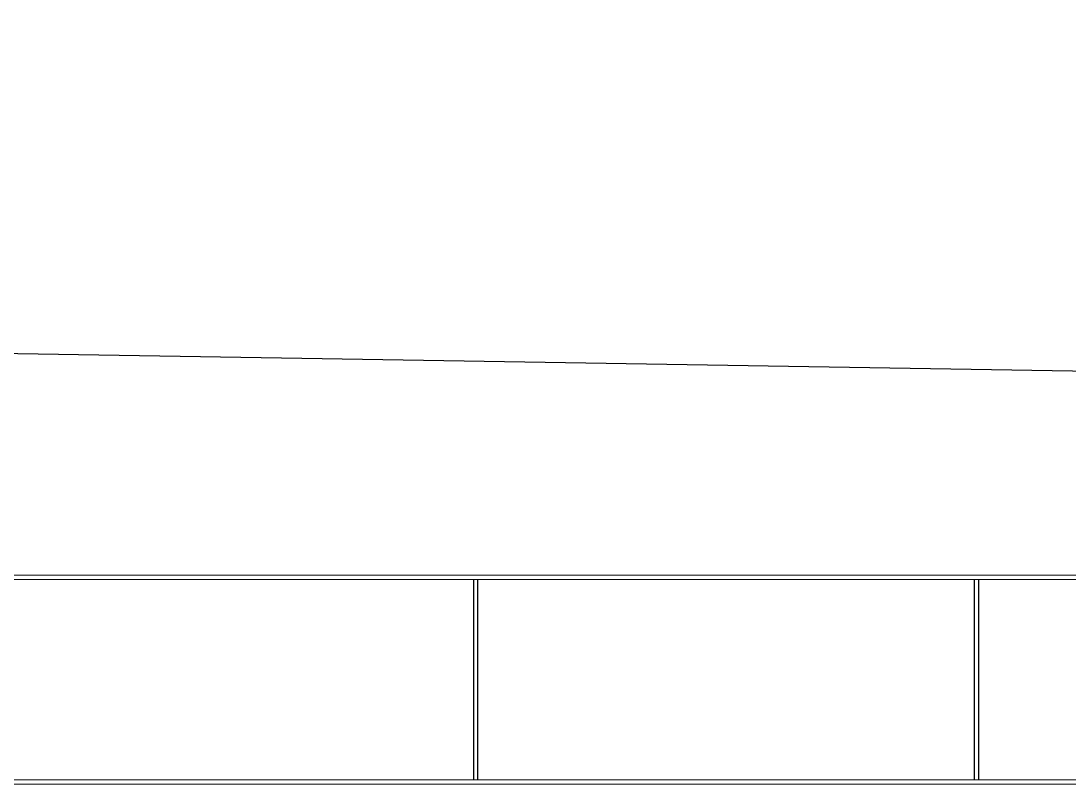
# Model space of a CAD drawing. Extents: x 1767995 to 4174245, y 542814 to 862564.
# Drawn here: x 2115527 to 2117535, y 660414 to 661876 of the extents above; entities that cross this region are included whole.
import ezdxf

# ---------------------------------------------------------------- set-up
doc = ezdxf.new("R2010")
doc.units = 0
doc.header["$LTSCALE"] = 3500
doc.linetypes.add('DASHED', pattern=[0.75, 0.5, -0.25])
doc.layers.add('4虚线层', color=6, linetype='DASHED')
doc.layers.add('纵_地面线', color=30, linetype='Continuous')
doc.layers.add('6标注线', color=7, linetype='Continuous', lineweight=13)

# ---------------------------------------------------------------- blocks, each defined once
blk = doc.blocks.new('AAA')
for p, q in [((12820.8, -24787.8), (3450.8, -24787.8)), ((4100.8, -24779.8), (12170.8, -24779.8)), ((3450.8, -25171.8), (12820.8, -25171.8)), ((12170.7, -25179.8), (4100.9, -25179.8))]:
    blk.add_line(p, q)
at = {"layer": '4虚线层'}
for p, q in [((5861.8, -24787.8), (5861.8, -25171.8)), ((5869.8, -24787.8), (5869.8, -25171.8)), ((6821.8, -24787.8), (6821.8, -25171.8)), ((6829.8, -24787.8), (6829.8, -25171.8))]:
    blk.add_line(p, q, dxfattribs=at)
blk = doc.blocks.new('A$C8d28a030')
blk.add_blockref('AAA', (-3365.4, 25419.8))

msp = doc.modelspace()

# ---------------------------------------------------------------- linework, layer by layer
at = {"layer": '纵_地面线', "color": 5, "flags": 128}
msp.add_lwpolyline([(2082172.8, 660442.2), (2088672.8, 661556.9), (2098672.8, 661875.9), (2108672.8, 661352.9), (2118672.8, 661186.9), (2128672.8, 661177.9), (2138672.8, 661163.9), (2148672.8, 661094.9), (2158672.8, 660891.9), (2168672.8, 660858.9), (2178672.8, 661028.9), (2188672.8, 661112.9), (2198672.8, 661195.9), (2208672.8, 661258.9), (2218672.8, 661254.9), (2222300.4, 661257.8)], dxfattribs=at)

# ---------------------------------------------------------------- block references
at = {"layer": '6标注线'}
msp.add_blockref('A$C8d28a030', (2113897.5, 660174.4), dxfattribs=at)

doc.saveas('drawing.dxf')
